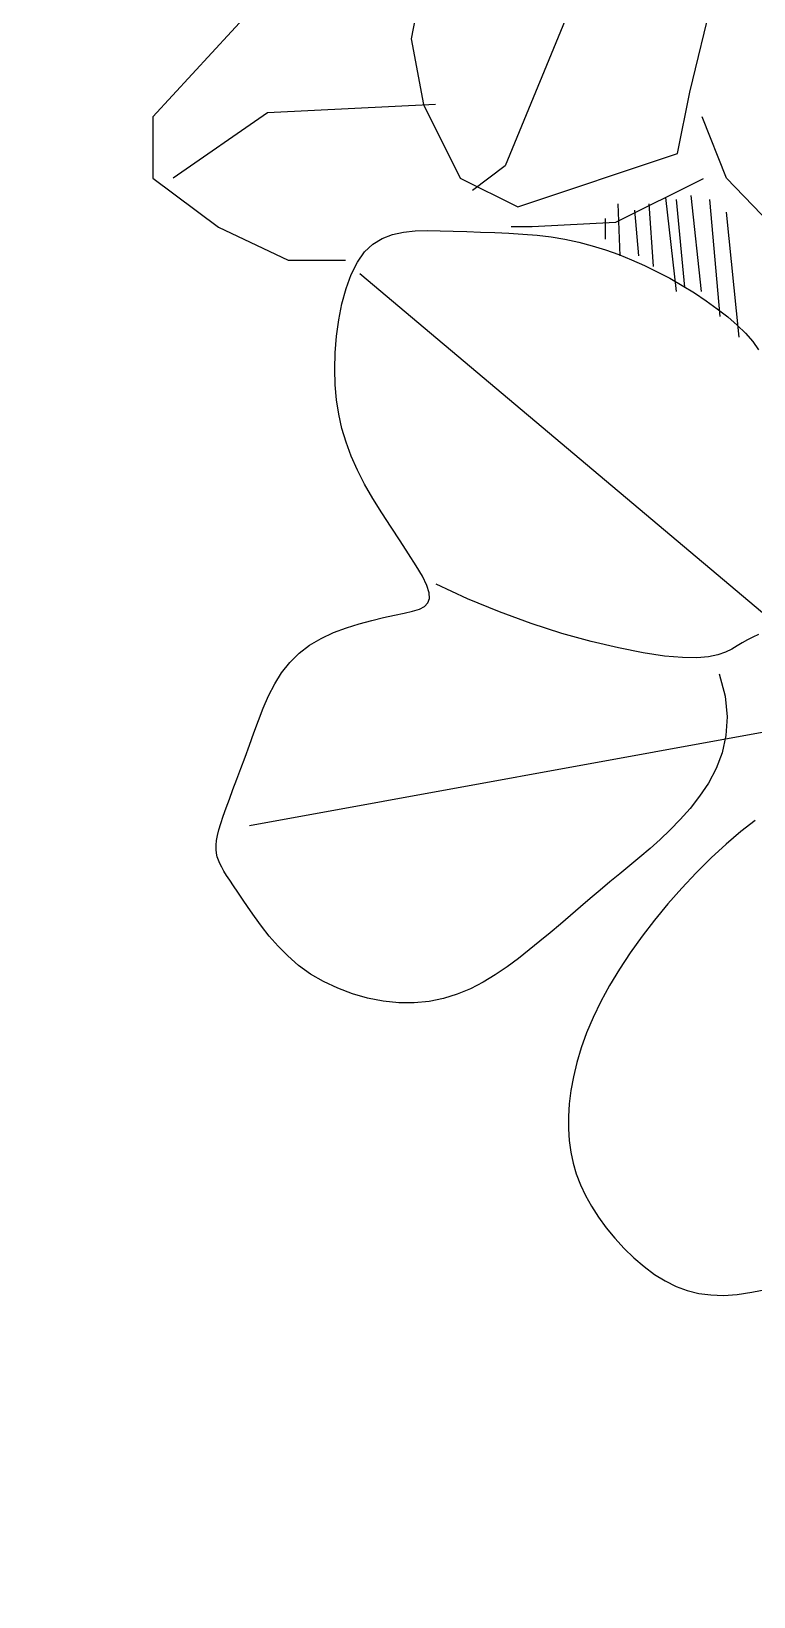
# Model space of a CAD drawing. Header units: metres. Extents: x 10 to 239, y 2 to 253.
# Drawn here: x 93.518 to 94.709, y 92.052 to 94.636 of the extents above; entities that cross this region are included whole.
import ezdxf

# ---------------------------------------------------------------- set-up
doc = ezdxf.new("R2010")
doc.units = ezdxf.units.M
doc.header["$MEASUREMENT"] = 0
doc.layers.add('1', color=7, linetype='Continuous')
doc.layers.add('cot200', color=9, linetype='Continuous')
doc.layers.add('bloques ARBOLES', color=7, linetype='Continuous', true_color=0xb8d897)

# ---------------------------------------------------------------- blocks, each defined once
blk = doc.blocks.new('A$C6F4E7DED')
for p, q in [((1471, 1227.7), (1568, 991.2)), ((1613.6, 1182.1), (1633.6, 1079.5)), ((1439.6, 1042.5), (1416.8, 1136.5)), ((1744.8, 1099.5), (1813.3, 1025.4)), ((1633.6, 1079.5), (1625, 1033.9)), ((1448.2, 999.7), (1439.6, 1042.5)), ((1414, 982.6), (1431.1, 1025.4)), ((1625, 1033.9), (1599.4, 982.6)), ((1616.5, 1033.9), (1733.4, 1028.2)), ((1733.4, 1028.2), (1799, 982.6)), ((1813.3, 1025.4), (1813.3, 982.6)), ((1559.4, 962.7), (1448.2, 999.7)), ((1354.1, 919.9), (1414, 982.6)), ((1430.3, 982.2), (1491.3, 951.7)), ((1599.4, 982.6), (1559.4, 962.7)), ((1568, 991.2), (1590.8, 974.1)), ((1813.3, 982.6), (1767.6, 948.4)), ((1439, 970.6), (1431.8, 903.8)), ((1426, 967.7), (1418.7, 886.4)), ((1449.2, 967.7), (1443.4, 906.7)), ((1456.5, 969.1), (1449.2, 903.8)), ((1468.1, 964.8), (1465.2, 921.2)), ((1478.2, 960.4), (1475.3, 928.5)), ((1489.8, 964.8), (1488.4, 928.5)), ((1414.3, 959), (1405.6, 871.9)), ((1491.3, 951.7), (1549.4, 948.8)), ((1498.6, 954.6), (1498.6, 940.1)), ((1549.4, 948.8), (1563.9, 948.8)), ((1767.6, 948.4), (1719.1, 925.6)), ((1516.9, 938), (1507.5, 935.6)), ((1526.5, 940.1), (1516.9, 938)), ((1536.1, 941.7), (1526.5, 940.1)), ((1545.9, 942.9), (1536.1, 941.7)), ((1555.8, 943.7), (1545.9, 942.9)), ((1565.6, 944.4), (1555.8, 943.7)), ((1575.4, 944.8), (1565.6, 944.4)), ((1585.2, 945.1), (1575.4, 944.8)), ((1594.8, 945.4), (1585.2, 945.1)), ((1604.2, 945.7), (1594.8, 945.4)), ((1613.4, 946), (1604.2, 945.7)), ((1622.3, 946.1), (1613.4, 946)), ((1630.8, 945.9), (1622.3, 946.1)), ((1638.9, 945.1), (1630.8, 945.9)), ((1646.6, 943.4), (1638.9, 945.1)), ((1653.6, 940.7), (1646.6, 943.4)), ((1660.1, 936.7), (1653.6, 940.7)), ((1489.1, 929.5), (1480.1, 925.8)), ((1498.2, 932.7), (1489.1, 929.5)), ((1507.5, 935.6), (1498.2, 932.7)), ((1665.9, 931.3), (1660.1, 936.7)), ((1670.9, 924.1), (1665.9, 931.3)), ((1298.9, 603.9), (1669.1, 916.1)), ((1462.3, 917.5), (1453.6, 912.9)), ((1471.1, 921.8), (1462.3, 917.5)), ((1480.1, 925.8), (1471.1, 921.8)), ((1675.2, 915.6), (1670.9, 924.1)), ((1678.8, 905.9), (1675.2, 915.6)), ((1719.1, 925.6), (1679.2, 925.6)), ((1444.9, 907.9), (1436.4, 902.7)), ((1453.6, 912.9), (1444.9, 907.9)), ((1681.7, 895.2), (1678.8, 905.9)), ((1428.3, 897.3), (1420.5, 891.7)), ((1436.4, 902.7), (1428.3, 897.3)), ((1683.9, 884), (1681.7, 895.2)), ((1413.3, 886.1), (1406.7, 880.3)), ((1420.5, 891.7), (1413.3, 886.1)), ((1685.5, 872.5), (1683.9, 884)), ((1400.8, 874.6), (1395.9, 868.8)), ((1406.7, 880.3), (1400.8, 874.6)), ((1686.4, 860.9), (1685.5, 872.5)), ((1395.9, 868.8), (1391.8, 863.2)), ((1686.7, 849.6), (1686.4, 860.9)), ((1686.4, 838.8), (1686.7, 849.6)), ((1683.9, 818.2), (1685.5, 828.3)), ((1685.5, 828.3), (1686.4, 838.8)), ((1681.7, 808.4), (1683.9, 818.2)), ((1678.8, 798.7), (1681.7, 808.4)), ((1675.2, 789), (1678.8, 798.7)), ((1670.9, 779.4), (1675.2, 789)), ((1665.9, 769.6), (1670.9, 779.4)), ((1660.1, 759.6), (1665.9, 769.6)), ((1653.9, 749.5), (1660.1, 759.6)), ((1647.5, 739.7), (1653.9, 749.5)), ((1641.2, 730.1), (1647.5, 739.7)), ((1630, 712.8), (1635.3, 721.1)), ((1635.3, 721.1), (1641.2, 730.1)), ((1625.7, 705.4), (1630, 712.8)), ((1594.3, 689.7), (1616.2, 699.9)), ((1620.9, 694), (1622.6, 699.1)), ((1622.6, 699.1), (1625.7, 705.4)), ((1572.1, 680.6), (1594.3, 689.7)), ((1620.7, 690), (1620.9, 694)), ((1621.8, 686.9), (1620.7, 690)), ((1624.2, 684.5), (1621.8, 686.9)), ((1550.1, 672.6), (1572.1, 680.6)), ((1627.8, 682.6), (1624.2, 684.5)), ((1632.5, 681.1), (1627.8, 682.6)), ((1638.3, 679.7), (1632.5, 681.1)), ((1645, 678.3), (1638.3, 679.7)), ((1652.7, 676.7), (1645, 678.3)), ((1660.9, 674.7), (1652.7, 676.7)), ((1508.3, 660), (1528.7, 665.7)), ((1528.7, 665.7), (1550.1, 672.6)), ((1669.7, 672.4), (1660.9, 674.7)), ((1678.6, 669.6), (1669.7, 672.4)), ((1687.5, 666.2), (1678.6, 669.6)), ((1696.1, 662.2), (1687.5, 666.2)), ((1391.9, 664.8), (1395.7, 663)), ((1395.7, 663), (1399.4, 661.1)), ((1399.4, 661.1), (1403.1, 659.1)), ((1403.1, 659.1), (1406.7, 656.9)), ((1406.7, 656.9), (1410.5, 654.7)), ((1410.5, 654.7), (1414.8, 652.6)), ((1472.1, 652.1), (1489.3, 655.5)), ((1489.3, 655.5), (1508.3, 660)), ((1704.2, 657.5), (1696.1, 662.2)), ((1711.5, 651.9), (1704.2, 657.5)), ((1414.8, 652.6), (1420.1, 650.7)), ((1420.1, 650.7), (1426.6, 649.4)), ((1426.6, 649.4), (1434.7, 648.7)), ((1434.7, 648.7), (1444.8, 648.8)), ((1444.8, 648.8), (1457.2, 649.9)), ((1457.2, 649.9), (1472.1, 652.1)), ((1718, 645.5), (1711.5, 651.9)), ((1723.6, 638.3), (1718, 645.5)), ((1419.1, 637.5), (1415.1, 621.9)), ((1728.4, 630.5), (1723.6, 638.3)), ((1415.1, 621.9), (1413.7, 607.6)), ((1732.7, 622.3), (1728.4, 630.5)), ((1736.4, 613.7), (1732.7, 622.3)), ((1739.8, 605.1), (1736.4, 613.7)), ((1323, 608.7), (1746, 531.8)), ((1413.7, 607.6), (1414.5, 594.5)), ((1743, 596.4), (1739.8, 605.1)), ((1414.5, 594.5), (1417.1, 582.5)), ((1746, 587.8), (1743, 596.4)), ((1417.1, 582.5), (1421.3, 571.5)), ((1749, 579.6), (1746, 587.8)), ((1751.9, 571.7), (1749, 579.6)), ((1421.3, 571.5), (1426.7, 561.5)), ((1754.8, 564.1), (1751.9, 571.7)), ((1426.7, 561.5), (1432.9, 552.3)), ((1757.5, 557), (1754.8, 564.1)), ((1760, 550.3), (1757.5, 557)), ((1432.9, 552.3), (1439.5, 543.8)), ((1762.3, 544.2), (1760, 550.3)), ((1394.2, 535.4), (1404.1, 527.7)), ((1439.5, 543.8), (1446.3, 536)), ((1446.3, 536), (1453.2, 528.8)), ((1764.3, 538.5), (1762.3, 544.2)), ((1766, 533.4), (1764.3, 538.5)), ((1404.1, 527.7), (1414.4, 518.9)), ((1453.2, 528.8), (1460.2, 522.1)), ((1767.3, 528.9), (1766, 533.4)), ((1768.3, 524.9), (1767.3, 528.9)), ((1768.9, 521.4), (1768.3, 524.9)), ((1414.4, 518.9), (1424.8, 509.3)), ((1460.2, 522.1), (1467.2, 515.8)), ((1467.2, 515.8), (1474.3, 509.8)), ((1768.4, 510.2), (1768.9, 512.7)), ((1769.2, 518.2), (1768.9, 521.4)), ((1768.9, 512.7), (1769.2, 515.3)), ((1769.2, 515.3), (1769.2, 518.2)), ((1424.8, 509.3), (1435.1, 499)), ((1474.3, 509.8), (1481.3, 504)), ((1481.3, 504), (1488.3, 498.3)), ((1763.8, 500.2), (1765.3, 502.9)), ((1765.3, 502.9), (1766.6, 505.4)), ((1766.6, 505.4), (1767.6, 507.8)), ((1767.6, 507.8), (1768.4, 510.2)), ((1435.1, 499), (1445.2, 488.3)), ((1488.3, 498.3), (1495.2, 492.6)), ((1495.2, 492.6), (1502.1, 486.8)), ((1757.1, 490), (1759.7, 493.8)), ((1759.7, 493.8), (1761.9, 497.2)), ((1761.9, 497.2), (1763.8, 500.2)), ((1445.2, 488.3), (1454.9, 477.3)), ((1502.1, 486.8), (1508.9, 481)), ((1508.9, 481), (1515.8, 475.2)), ((1746.9, 474.8), (1750.8, 480.6)), ((1750.8, 480.6), (1754.2, 485.6)), ((1754.2, 485.6), (1757.1, 490)), ((1454.9, 477.3), (1464.1, 466.1)), ((1515.8, 475.2), (1522.7, 469.3)), ((1522.7, 469.3), (1529.6, 463.3)), ((1742.6, 468.5), (1746.9, 474.8)), ((1464.1, 466.1), (1472.9, 454.8)), ((1529.6, 463.3), (1536.7, 457.3)), ((1732.3, 454.9), (1737.7, 461.8)), ((1737.7, 461.8), (1742.6, 468.5)), ((1472.9, 454.8), (1481.1, 443.3)), ((1536.7, 457.3), (1543.9, 451.4)), ((1543.9, 451.4), (1551.3, 445.3)), ((1719.3, 441.1), (1726.1, 447.9)), ((1726.1, 447.9), (1732.3, 454.9)), ((1481.1, 443.3), (1488.6, 431.9)), ((1551.3, 445.3), (1558.9, 439.4)), ((1558.9, 439.4), (1566.8, 433.5)), ((1711.8, 434.5), (1719.3, 441.1)), ((1488.6, 431.9), (1495.5, 420.5)), ((1566.8, 433.5), (1575, 428)), ((1575, 428), (1583.4, 422.8)), ((1694.4, 423.2), (1703.5, 428.5)), ((1703.5, 428.5), (1711.8, 434.5)), ((1495.5, 420.5), (1501.6, 409.3)), ((1583.4, 422.8), (1592.3, 418.3)), ((1592.3, 418.3), (1601.4, 414.4)), ((1601.4, 414.4), (1611, 411.4)), ((1663.8, 411.7), (1674.4, 414.7)), ((1674.4, 414.7), (1684.6, 418.6)), ((1684.6, 418.6), (1694.4, 423.2)), ((1501.6, 409.3), (1506.9, 398.3)), ((1611, 411.4), (1621, 409.3)), ((1621, 409.3), (1631.4, 408.4)), ((1631.4, 408.4), (1642.1, 408.5)), ((1642.1, 408.5), (1652.9, 409.6)), ((1652.9, 409.6), (1663.8, 411.7)), ((1506.9, 398.3), (1511.4, 387.6)), ((1511.4, 387.6), (1515.2, 377.1)), ((1515.2, 377.1), (1518.2, 366.9)), ((1518.2, 366.9), (1520.6, 357)), ((1520.6, 357), (1522.4, 347.4)), ((1522.4, 347.4), (1523.5, 338.2)), ((1523.5, 338.2), (1524.1, 329.3)), ((1524.1, 329.3), (1524.1, 320.7)), ((1524.1, 320.7), (1523.6, 312.5)), ((1523.6, 312.5), (1522.5, 304.6)), ((1520.8, 296.9), (1518.6, 289.3)), ((1522.5, 304.6), (1520.8, 296.9)), ((1518.6, 289.3), (1515.7, 281.8)), ((1512.2, 274.3), (1508, 266.8)), ((1515.7, 281.8), (1512.2, 274.3)), ((1508, 266.8), (1503.2, 259.3)), ((1497.8, 251.8), (1491.8, 244.5)), ((1503.2, 259.3), (1497.8, 251.8)), ((1491.8, 244.5), (1485.4, 237.5)), ((1478.6, 230.9), (1471.5, 224.8)), ((1485.4, 237.5), (1478.6, 230.9)), ((1464.2, 219.4), (1456.8, 214.8)), ((1471.5, 224.8), (1464.2, 219.4)), ((1396.4, 206.9), (1385.5, 209.2)), ((1441.4, 208.2), (1433.4, 206.2)), ((1449.2, 211), (1441.4, 208.2)), ((1456.8, 214.8), (1449.2, 211)), ((1406.6, 205.5), (1396.4, 206.9)), ((1416.1, 204.8), (1406.6, 205.5)), ((1425, 205.1), (1416.1, 204.8)), ((1433.4, 206.2), (1425, 205.1))]:
    blk.add_line(p, q)
blk = doc.blocks.new('asddsd')
at = {"layer": 'bloques ARBOLES', "xscale": -0.002370408896531757, "yscale": 0.002370408896531757, "zscale": 0.002370408896531757}
blk.add_blockref('A$C6F4E7DED', (79.6269, 8.2581, 0.7784), dxfattribs=at)

msp = doc.modelspace()

# ---------------------------------------------------------------- linework, layer by layer
at = {"layer": 'cot200'}
for points, knots in [([(105.215, 94.15308), (103.35097, 95.09118), (101.57786, 96.23546), (99.89572, 97.58602), (97.25145, 99.70905), (94.83198, 102.34183), (92.63749, 105.48477), (90.99309, 107.83988), (89.47502, 110.48144), (88.08409, 113.4714)], [0.35931703, 0.35931703, 0.35931703, 0.35931703, 0.44907386, 0.44907386, 0.44907386, 0.59016871, 0.59016871, 0.59016871, 0.69589545, 0.69589545, 0.69589545, 0.69589545]), ([(83.57738, 109.55945), (85.43068, 104.5297), (87.62816, 99.61053), (89.90867, 95.3384), (92.3573, 90.75133), (94.90166, 86.91023), (97.54056, 83.80593)], [0.53209812, 0.53209812, 0.53209812, 0.53209812, 0.8873596, 0.8873596, 0.8873596, 1.26881168, 1.26881168, 1.26881168, 1.26881168])]:
    msp.add_open_spline(points, degree=3, knots=knots, dxfattribs=at)

# ---------------------------------------------------------------- block references
at = {"layer": '1', "lineweight": 0}
msp.add_blockref('asddsd', (18.38943, 83.80593), dxfattribs=at)

doc.saveas('drawing.dxf')
